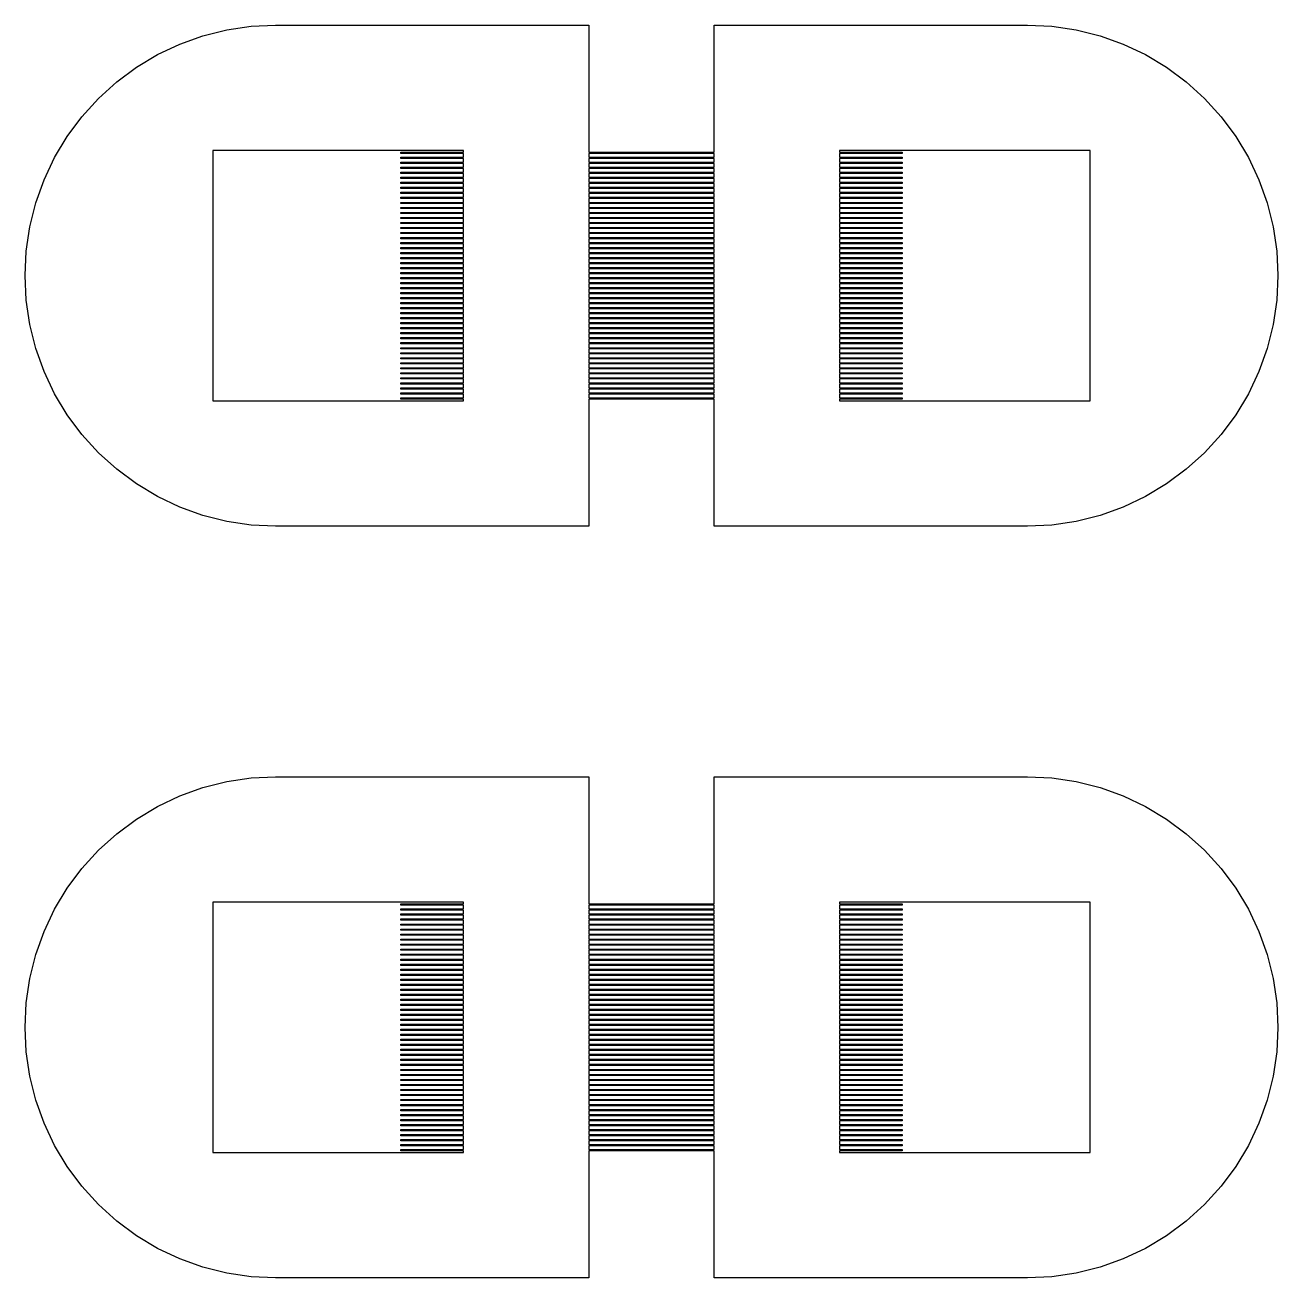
# Model space of a CAD drawing. Extents: x -16 to 83, y -18 to 83.
# Drawn here: x 36 to 46, y 36 to 46 of the extents above; entities that cross this region are included whole.
import ezdxf

# ---------------------------------------------------------------- set-up
doc = ezdxf.new("R2010")
doc.units = 0

msp = doc.modelspace()

# ---------------------------------------------------------------- linework, layer by layer
for p, q in [((37.804, 45.9904), (38, 46)), ((38, 46), (40.5, 46)), ((40.5, 46), (40.5, 44.985)), ((41.5, 44.985), (41.5, 46)), ((41.5, 46), (44, 46)), ((44, 46), (44.196, 45.9904)), ((37.2346, 45.8477), (37.4194, 45.9139)), ((37.4194, 45.9139), (37.6098, 45.9616)), ((37.6098, 45.9616), (37.804, 45.9904)), ((44.196, 45.9904), (44.3902, 45.9616)), ((44.3902, 45.9616), (44.5806, 45.9139)), ((44.5806, 45.9139), (44.7654, 45.8477)), ((37.0572, 45.7638), (37.2346, 45.8477)), ((44.7654, 45.8477), (44.9428, 45.7638)), ((36.8889, 45.6629), (37.0572, 45.7638)), ((44.9428, 45.7638), (45.1111, 45.6629)), ((36.7312, 45.546), (36.8889, 45.6629)), ((45.1111, 45.6629), (45.2688, 45.546)), ((36.5858, 45.4142), (36.7312, 45.546)), ((45.2688, 45.546), (45.4142, 45.4142)), ((36.454, 45.2688), (36.5858, 45.4142)), ((45.4142, 45.4142), (45.546, 45.2688)), ((36.3371, 45.1111), (36.454, 45.2688)), ((45.546, 45.2688), (45.6629, 45.1111)), ((36.2362, 44.9428), (36.3371, 45.1111)), ((45.6629, 45.1111), (45.7638, 44.9428)), ((39.5, 45), (37.5, 45)), ((37.5, 45), (37.5, 43)), ((39.5, 44.985), (39.5, 45)), ((44.5, 45), (42.5, 45)), ((42.5, 45), (42.5, 44.985)), ((44.5, 43), (44.5, 45)), ((36.1523, 44.7654), (36.2362, 44.9428)), ((39, 44.975), (39, 44.985)), ((39, 44.985), (39.5, 44.985)), ((39.5, 44.975), (39, 44.975)), ((39, 44.935), (39, 44.945)), ((39, 44.945), (39.5, 44.945)), ((39.5, 44.935), (39, 44.935)), ((39, 44.895), (39, 44.905)), ((39, 44.905), (39.5, 44.905)), ((39.5, 44.945), (39.5, 44.975)), ((39.5, 44.905), (39.5, 44.935)), ((40.5, 44.985), (41.5, 44.985)), ((41.5, 44.975), (40.5, 44.975)), ((40.5, 44.975), (40.5, 44.945)), ((40.5, 44.945), (41.5, 44.945)), ((41.5, 44.935), (40.5, 44.935)), ((40.5, 44.935), (40.5, 44.905)), ((40.5, 44.905), (41.5, 44.905)), ((41.5, 44.945), (41.5, 44.975)), ((41.5, 44.905), (41.5, 44.935)), ((42.5, 44.985), (43, 44.985)), ((43, 44.975), (42.5, 44.975)), ((42.5, 44.975), (42.5, 44.945)), ((42.5, 44.945), (43, 44.945)), ((43, 44.935), (42.5, 44.935)), ((42.5, 44.935), (42.5, 44.905)), ((42.5, 44.905), (43, 44.905)), ((43, 44.985), (43, 44.975)), ((43, 44.945), (43, 44.935)), ((43, 44.905), (43, 44.895)), ((45.7638, 44.9428), (45.8477, 44.7654)), ((39.5, 44.895), (39, 44.895)), ((39, 44.855), (39, 44.865)), ((39, 44.865), (39.5, 44.865)), ((39.5, 44.855), (39, 44.855)), ((39, 44.815), (39, 44.825)), ((39, 44.825), (39.5, 44.825)), ((39.5, 44.815), (39, 44.815)), ((39.5, 44.865), (39.5, 44.895)), ((39.5, 44.825), (39.5, 44.855)), ((39.5, 44.785), (39.5, 44.815)), ((41.5, 44.895), (40.5, 44.895)), ((40.5, 44.895), (40.5, 44.865)), ((40.5, 44.865), (41.5, 44.865)), ((41.5, 44.855), (40.5, 44.855)), ((40.5, 44.855), (40.5, 44.825)), ((40.5, 44.825), (41.5, 44.825)), ((41.5, 44.815), (40.5, 44.815)), ((40.5, 44.815), (40.5, 44.785)), ((41.5, 44.865), (41.5, 44.895)), ((41.5, 44.825), (41.5, 44.855)), ((41.5, 44.785), (41.5, 44.815)), ((43, 44.895), (42.5, 44.895)), ((42.5, 44.895), (42.5, 44.865)), ((42.5, 44.865), (43, 44.865)), ((43, 44.855), (42.5, 44.855)), ((42.5, 44.855), (42.5, 44.825)), ((42.5, 44.825), (43, 44.825)), ((43, 44.815), (42.5, 44.815)), ((42.5, 44.815), (42.5, 44.785)), ((43, 44.865), (43, 44.855)), ((43, 44.825), (43, 44.815)), ((36.0861, 44.5806), (36.1523, 44.7654)), ((39, 44.775), (39, 44.785)), ((39, 44.785), (39.5, 44.785)), ((39.5, 44.775), (39, 44.775)), ((39, 44.735), (39, 44.745)), ((39, 44.745), (39.5, 44.745)), ((39.5, 44.735), (39, 44.735)), ((39, 44.695), (39, 44.705)), ((39, 44.705), (39.5, 44.705)), ((39.5, 44.745), (39.5, 44.775)), ((39.5, 44.705), (39.5, 44.735)), ((40.5, 44.785), (41.5, 44.785)), ((41.5, 44.775), (40.5, 44.775)), ((40.5, 44.775), (40.5, 44.745)), ((40.5, 44.745), (41.5, 44.745)), ((41.5, 44.735), (40.5, 44.735)), ((40.5, 44.735), (40.5, 44.705)), ((40.5, 44.705), (41.5, 44.705)), ((41.5, 44.745), (41.5, 44.775)), ((41.5, 44.705), (41.5, 44.735)), ((42.5, 44.785), (43, 44.785)), ((43, 44.775), (42.5, 44.775)), ((42.5, 44.775), (42.5, 44.745)), ((42.5, 44.745), (43, 44.745)), ((43, 44.735), (42.5, 44.735)), ((42.5, 44.735), (42.5, 44.705)), ((42.5, 44.705), (43, 44.705)), ((43, 44.785), (43, 44.775)), ((43, 44.745), (43, 44.735)), ((43, 44.705), (43, 44.695)), ((45.8477, 44.7654), (45.9139, 44.5806)), ((39.5, 44.695), (39, 44.695)), ((39, 44.655), (39, 44.665)), ((39, 44.665), (39.5, 44.665)), ((39.5, 44.655), (39, 44.655)), ((39, 44.615), (39, 44.625)), ((39, 44.625), (39.5, 44.625)), ((39.5, 44.615), (39, 44.615)), ((39.5, 44.665), (39.5, 44.695)), ((39.5, 44.625), (39.5, 44.655)), ((39.5, 44.585), (39.5, 44.615)), ((41.5, 44.695), (40.5, 44.695)), ((40.5, 44.695), (40.5, 44.665)), ((40.5, 44.665), (41.5, 44.665)), ((41.5, 44.655), (40.5, 44.655)), ((40.5, 44.655), (40.5, 44.625)), ((40.5, 44.625), (41.5, 44.625)), ((41.5, 44.615), (40.5, 44.615)), ((40.5, 44.615), (40.5, 44.585)), ((41.5, 44.665), (41.5, 44.695)), ((41.5, 44.625), (41.5, 44.655)), ((41.5, 44.585), (41.5, 44.615)), ((43, 44.695), (42.5, 44.695)), ((42.5, 44.695), (42.5, 44.665)), ((42.5, 44.665), (43, 44.665)), ((43, 44.655), (42.5, 44.655)), ((42.5, 44.655), (42.5, 44.625)), ((42.5, 44.625), (43, 44.625)), ((43, 44.615), (42.5, 44.615)), ((42.5, 44.615), (42.5, 44.585)), ((43, 44.665), (43, 44.655)), ((43, 44.625), (43, 44.615)), ((36.0384, 44.3902), (36.0861, 44.5806)), ((39, 44.575), (39, 44.585)), ((39, 44.585), (39.5, 44.585)), ((39.5, 44.575), (39, 44.575)), ((39, 44.535), (39, 44.545)), ((39, 44.545), (39.5, 44.545)), ((39.5, 44.535), (39, 44.535)), ((39, 44.495), (39, 44.505)), ((39, 44.505), (39.5, 44.505)), ((39.5, 44.545), (39.5, 44.575)), ((39.5, 44.505), (39.5, 44.535)), ((40.5, 44.585), (41.5, 44.585)), ((41.5, 44.575), (40.5, 44.575)), ((40.5, 44.575), (40.5, 44.545)), ((40.5, 44.545), (41.5, 44.545)), ((41.5, 44.535), (40.5, 44.535)), ((40.5, 44.535), (40.5, 44.505)), ((40.5, 44.505), (41.5, 44.505)), ((41.5, 44.545), (41.5, 44.575)), ((41.5, 44.505), (41.5, 44.535)), ((42.5, 44.585), (43, 44.585)), ((43, 44.575), (42.5, 44.575)), ((42.5, 44.575), (42.5, 44.545)), ((42.5, 44.545), (43, 44.545)), ((43, 44.535), (42.5, 44.535)), ((42.5, 44.535), (42.5, 44.505)), ((42.5, 44.505), (43, 44.505)), ((43, 44.585), (43, 44.575)), ((43, 44.545), (43, 44.535)), ((43, 44.505), (43, 44.495)), ((45.9139, 44.5806), (45.9616, 44.3902)), ((39.5, 44.495), (39, 44.495)), ((39, 44.455), (39, 44.465)), ((39, 44.465), (39.5, 44.465)), ((39.5, 44.455), (39, 44.455)), ((39, 44.415), (39, 44.425)), ((39, 44.425), (39.5, 44.425)), ((39.5, 44.415), (39, 44.415)), ((39.5, 44.465), (39.5, 44.495)), ((39.5, 44.425), (39.5, 44.455)), ((39.5, 44.385), (39.5, 44.415)), ((41.5, 44.495), (40.5, 44.495)), ((40.5, 44.495), (40.5, 44.465)), ((40.5, 44.465), (41.5, 44.465)), ((41.5, 44.455), (40.5, 44.455)), ((40.5, 44.455), (40.5, 44.425)), ((40.5, 44.425), (41.5, 44.425)), ((41.5, 44.415), (40.5, 44.415)), ((40.5, 44.415), (40.5, 44.385)), ((41.5, 44.465), (41.5, 44.495)), ((41.5, 44.425), (41.5, 44.455)), ((41.5, 44.385), (41.5, 44.415)), ((43, 44.495), (42.5, 44.495)), ((42.5, 44.495), (42.5, 44.465)), ((42.5, 44.465), (43, 44.465)), ((43, 44.455), (42.5, 44.455)), ((42.5, 44.455), (42.5, 44.425)), ((42.5, 44.425), (43, 44.425)), ((43, 44.415), (42.5, 44.415)), ((42.5, 44.415), (42.5, 44.385)), ((43, 44.465), (43, 44.455)), ((43, 44.425), (43, 44.415)), ((36.0096, 44.196), (36.0384, 44.3902)), ((39, 44.375), (39, 44.385)), ((39, 44.385), (39.5, 44.385)), ((39.5, 44.375), (39, 44.375)), ((39, 44.335), (39, 44.345)), ((39, 44.345), (39.5, 44.345)), ((39.5, 44.335), (39, 44.335)), ((39, 44.295), (39, 44.305)), ((39, 44.305), (39.5, 44.305)), ((39.5, 44.345), (39.5, 44.375)), ((39.5, 44.305), (39.5, 44.335)), ((40.5, 44.385), (41.5, 44.385)), ((41.5, 44.375), (40.5, 44.375)), ((40.5, 44.375), (40.5, 44.345)), ((40.5, 44.345), (41.5, 44.345)), ((41.5, 44.335), (40.5, 44.335)), ((40.5, 44.335), (40.5, 44.305)), ((40.5, 44.305), (41.5, 44.305)), ((41.5, 44.345), (41.5, 44.375)), ((41.5, 44.305), (41.5, 44.335)), ((42.5, 44.385), (43, 44.385)), ((43, 44.375), (42.5, 44.375)), ((42.5, 44.375), (42.5, 44.345)), ((42.5, 44.345), (43, 44.345)), ((43, 44.335), (42.5, 44.335)), ((42.5, 44.335), (42.5, 44.305)), ((42.5, 44.305), (43, 44.305)), ((43, 44.385), (43, 44.375)), ((43, 44.345), (43, 44.335)), ((43, 44.305), (43, 44.295)), ((45.9616, 44.3902), (45.9904, 44.196)), ((39.5, 44.295), (39, 44.295)), ((39, 44.255), (39, 44.265)), ((39, 44.265), (39.5, 44.265)), ((39.5, 44.255), (39, 44.255)), ((39, 44.215), (39, 44.225)), ((39, 44.225), (39.5, 44.225)), ((39.5, 44.215), (39, 44.215)), ((39.5, 44.265), (39.5, 44.295)), ((39.5, 44.225), (39.5, 44.255)), ((39.5, 44.185), (39.5, 44.215)), ((41.5, 44.295), (40.5, 44.295)), ((40.5, 44.295), (40.5, 44.265)), ((40.5, 44.265), (41.5, 44.265)), ((41.5, 44.255), (40.5, 44.255)), ((40.5, 44.255), (40.5, 44.225)), ((40.5, 44.225), (41.5, 44.225)), ((41.5, 44.215), (40.5, 44.215)), ((40.5, 44.215), (40.5, 44.185)), ((41.5, 44.265), (41.5, 44.295)), ((41.5, 44.225), (41.5, 44.255)), ((41.5, 44.185), (41.5, 44.215)), ((43, 44.295), (42.5, 44.295)), ((42.5, 44.295), (42.5, 44.265)), ((42.5, 44.265), (43, 44.265)), ((43, 44.255), (42.5, 44.255)), ((42.5, 44.255), (42.5, 44.225)), ((42.5, 44.225), (43, 44.225)), ((43, 44.215), (42.5, 44.215)), ((42.5, 44.215), (42.5, 44.185)), ((43, 44.265), (43, 44.255)), ((43, 44.225), (43, 44.215)), ((36, 44), (36.0096, 44.196)), ((39, 44.175), (39, 44.185)), ((39, 44.185), (39.5, 44.185)), ((39.5, 44.175), (39, 44.175)), ((39, 44.135), (39, 44.145)), ((39, 44.145), (39.5, 44.145)), ((39.5, 44.135), (39, 44.135)), ((39, 44.095), (39, 44.105)), ((39, 44.105), (39.5, 44.105)), ((39.5, 44.145), (39.5, 44.175)), ((39.5, 44.105), (39.5, 44.135)), ((40.5, 44.185), (41.5, 44.185)), ((41.5, 44.175), (40.5, 44.175)), ((40.5, 44.175), (40.5, 44.145)), ((40.5, 44.145), (41.5, 44.145)), ((41.5, 44.135), (40.5, 44.135)), ((40.5, 44.135), (40.5, 44.105)), ((40.5, 44.105), (41.5, 44.105)), ((41.5, 44.145), (41.5, 44.175)), ((41.5, 44.105), (41.5, 44.135)), ((42.5, 44.185), (43, 44.185)), ((43, 44.175), (42.5, 44.175)), ((42.5, 44.175), (42.5, 44.145)), ((42.5, 44.145), (43, 44.145)), ((43, 44.135), (42.5, 44.135)), ((42.5, 44.135), (42.5, 44.105)), ((42.5, 44.105), (43, 44.105)), ((43, 44.185), (43, 44.175)), ((43, 44.145), (43, 44.135)), ((43, 44.105), (43, 44.095)), ((45.9904, 44.196), (46, 44)), ((36.0096, 43.804), (36, 44)), ((39.5, 44.095), (39, 44.095)), ((39, 44.055), (39, 44.065)), ((39, 44.065), (39.5, 44.065)), ((39.5, 44.055), (39, 44.055)), ((39, 44.015), (39, 44.025)), ((39, 44.025), (39.5, 44.025)), ((39.5, 44.015), (39, 44.015)), ((39.5, 44.065), (39.5, 44.095)), ((39.5, 44.025), (39.5, 44.055)), ((39.5, 43.985), (39.5, 44.015)), ((41.5, 44.095), (40.5, 44.095)), ((40.5, 44.095), (40.5, 44.065)), ((40.5, 44.065), (41.5, 44.065)), ((41.5, 44.055), (40.5, 44.055)), ((40.5, 44.055), (40.5, 44.025)), ((40.5, 44.025), (41.5, 44.025)), ((41.5, 44.015), (40.5, 44.015)), ((40.5, 44.015), (40.5, 43.985)), ((41.5, 44.065), (41.5, 44.095)), ((41.5, 44.025), (41.5, 44.055)), ((41.5, 43.985), (41.5, 44.015)), ((43, 44.095), (42.5, 44.095)), ((42.5, 44.095), (42.5, 44.065)), ((42.5, 44.065), (43, 44.065)), ((43, 44.055), (42.5, 44.055)), ((42.5, 44.055), (42.5, 44.025)), ((42.5, 44.025), (43, 44.025)), ((43, 44.015), (42.5, 44.015)), ((42.5, 44.015), (42.5, 43.985)), ((43, 44.065), (43, 44.055)), ((43, 44.025), (43, 44.015)), ((46, 44), (45.9904, 43.804)), ((39, 43.975), (39, 43.985)), ((39, 43.985), (39.5, 43.985)), ((39.5, 43.975), (39, 43.975)), ((39, 43.935), (39, 43.945)), ((39, 43.945), (39.5, 43.945)), ((39.5, 43.935), (39, 43.935)), ((39, 43.895), (39, 43.905)), ((39, 43.905), (39.5, 43.905)), ((39.5, 43.945), (39.5, 43.975)), ((39.5, 43.905), (39.5, 43.935)), ((40.5, 43.985), (41.5, 43.985)), ((41.5, 43.975), (40.5, 43.975)), ((40.5, 43.975), (40.5, 43.945)), ((40.5, 43.945), (41.5, 43.945)), ((41.5, 43.935), (40.5, 43.935)), ((40.5, 43.935), (40.5, 43.905)), ((40.5, 43.905), (41.5, 43.905)), ((41.5, 43.945), (41.5, 43.975)), ((41.5, 43.905), (41.5, 43.935)), ((42.5, 43.985), (43, 43.985)), ((43, 43.975), (42.5, 43.975)), ((42.5, 43.975), (42.5, 43.945)), ((42.5, 43.945), (43, 43.945)), ((43, 43.935), (42.5, 43.935)), ((42.5, 43.935), (42.5, 43.905)), ((42.5, 43.905), (43, 43.905)), ((43, 43.985), (43, 43.975)), ((43, 43.945), (43, 43.935)), ((43, 43.905), (43, 43.895)), ((36.0384, 43.6098), (36.0096, 43.804)), ((39.5, 43.895), (39, 43.895)), ((39, 43.855), (39, 43.865)), ((39, 43.865), (39.5, 43.865)), ((39.5, 43.855), (39, 43.855)), ((39, 43.815), (39, 43.825)), ((39, 43.825), (39.5, 43.825)), ((39.5, 43.815), (39, 43.815)), ((39.5, 43.865), (39.5, 43.895)), ((39.5, 43.825), (39.5, 43.855)), ((39.5, 43.785), (39.5, 43.815)), ((41.5, 43.895), (40.5, 43.895)), ((40.5, 43.895), (40.5, 43.865)), ((40.5, 43.865), (41.5, 43.865)), ((41.5, 43.855), (40.5, 43.855)), ((40.5, 43.855), (40.5, 43.825)), ((40.5, 43.825), (41.5, 43.825)), ((41.5, 43.815), (40.5, 43.815)), ((40.5, 43.815), (40.5, 43.785)), ((41.5, 43.865), (41.5, 43.895)), ((41.5, 43.825), (41.5, 43.855)), ((41.5, 43.785), (41.5, 43.815)), ((43, 43.895), (42.5, 43.895)), ((42.5, 43.895), (42.5, 43.865)), ((42.5, 43.865), (43, 43.865)), ((43, 43.855), (42.5, 43.855)), ((42.5, 43.855), (42.5, 43.825)), ((42.5, 43.825), (43, 43.825)), ((43, 43.815), (42.5, 43.815)), ((42.5, 43.815), (42.5, 43.785)), ((43, 43.865), (43, 43.855)), ((43, 43.825), (43, 43.815)), ((45.9904, 43.804), (45.9616, 43.6098)), ((39, 43.775), (39, 43.785)), ((39, 43.785), (39.5, 43.785)), ((39.5, 43.775), (39, 43.775)), ((39, 43.735), (39, 43.745)), ((39, 43.745), (39.5, 43.745)), ((39.5, 43.735), (39, 43.735)), ((39, 43.695), (39, 43.705)), ((39, 43.705), (39.5, 43.705)), ((39.5, 43.745), (39.5, 43.775)), ((39.5, 43.705), (39.5, 43.735)), ((40.5, 43.785), (41.5, 43.785)), ((41.5, 43.775), (40.5, 43.775)), ((40.5, 43.775), (40.5, 43.745)), ((40.5, 43.745), (41.5, 43.745)), ((41.5, 43.735), (40.5, 43.735)), ((40.5, 43.735), (40.5, 43.705)), ((40.5, 43.705), (41.5, 43.705)), ((41.5, 43.745), (41.5, 43.775)), ((41.5, 43.705), (41.5, 43.735)), ((42.5, 43.785), (43, 43.785)), ((43, 43.775), (42.5, 43.775)), ((42.5, 43.775), (42.5, 43.745)), ((42.5, 43.745), (43, 43.745)), ((43, 43.735), (42.5, 43.735)), ((42.5, 43.735), (42.5, 43.705)), ((42.5, 43.705), (43, 43.705)), ((43, 43.785), (43, 43.775)), ((43, 43.745), (43, 43.735)), ((43, 43.705), (43, 43.695)), ((36.0861, 43.4194), (36.0384, 43.6098)), ((39.5, 43.695), (39, 43.695)), ((39, 43.655), (39, 43.665)), ((39, 43.665), (39.5, 43.665)), ((39.5, 43.655), (39, 43.655)), ((39, 43.615), (39, 43.625)), ((39, 43.625), (39.5, 43.625)), ((39.5, 43.615), (39, 43.615)), ((39.5, 43.665), (39.5, 43.695)), ((39.5, 43.625), (39.5, 43.655)), ((39.5, 43.585), (39.5, 43.615)), ((41.5, 43.695), (40.5, 43.695)), ((40.5, 43.695), (40.5, 43.665)), ((40.5, 43.665), (41.5, 43.665)), ((41.5, 43.655), (40.5, 43.655)), ((40.5, 43.655), (40.5, 43.625)), ((40.5, 43.625), (41.5, 43.625)), ((41.5, 43.615), (40.5, 43.615)), ((40.5, 43.615), (40.5, 43.585)), ((41.5, 43.665), (41.5, 43.695)), ((41.5, 43.625), (41.5, 43.655)), ((41.5, 43.585), (41.5, 43.615)), ((43, 43.695), (42.5, 43.695)), ((42.5, 43.695), (42.5, 43.665)), ((42.5, 43.665), (43, 43.665)), ((43, 43.655), (42.5, 43.655)), ((42.5, 43.655), (42.5, 43.625)), ((42.5, 43.625), (43, 43.625)), ((43, 43.615), (42.5, 43.615)), ((42.5, 43.615), (42.5, 43.585)), ((43, 43.665), (43, 43.655)), ((43, 43.625), (43, 43.615)), ((45.9616, 43.6098), (45.9139, 43.4194)), ((39, 43.575), (39, 43.585)), ((39, 43.585), (39.5, 43.585)), ((39.5, 43.575), (39, 43.575)), ((39, 43.535), (39, 43.545)), ((39, 43.545), (39.5, 43.545)), ((39.5, 43.535), (39, 43.535)), ((39, 43.495), (39, 43.505)), ((39, 43.505), (39.5, 43.505)), ((39.5, 43.545), (39.5, 43.575)), ((39.5, 43.505), (39.5, 43.535)), ((40.5, 43.585), (41.5, 43.585)), ((41.5, 43.575), (40.5, 43.575)), ((40.5, 43.575), (40.5, 43.545)), ((40.5, 43.545), (41.5, 43.545)), ((41.5, 43.535), (40.5, 43.535)), ((40.5, 43.535), (40.5, 43.505)), ((40.5, 43.505), (41.5, 43.505)), ((41.5, 43.545), (41.5, 43.575)), ((41.5, 43.505), (41.5, 43.535)), ((42.5, 43.585), (43, 43.585)), ((43, 43.575), (42.5, 43.575)), ((42.5, 43.575), (42.5, 43.545)), ((42.5, 43.545), (43, 43.545)), ((43, 43.535), (42.5, 43.535)), ((42.5, 43.535), (42.5, 43.505)), ((42.5, 43.505), (43, 43.505)), ((43, 43.585), (43, 43.575)), ((43, 43.545), (43, 43.535)), ((43, 43.505), (43, 43.495)), ((36.1523, 43.2346), (36.0861, 43.4194)), ((39.5, 43.495), (39, 43.495)), ((39, 43.455), (39, 43.465)), ((39, 43.465), (39.5, 43.465)), ((39.5, 43.455), (39, 43.455)), ((39, 43.415), (39, 43.425)), ((39, 43.425), (39.5, 43.425)), ((39.5, 43.415), (39, 43.415)), ((39.5, 43.465), (39.5, 43.495)), ((39.5, 43.425), (39.5, 43.455)), ((39.5, 43.385), (39.5, 43.415)), ((41.5, 43.495), (40.5, 43.495)), ((40.5, 43.495), (40.5, 43.465)), ((40.5, 43.465), (41.5, 43.465)), ((41.5, 43.455), (40.5, 43.455)), ((40.5, 43.455), (40.5, 43.425)), ((40.5, 43.425), (41.5, 43.425)), ((41.5, 43.415), (40.5, 43.415)), ((40.5, 43.415), (40.5, 43.385)), ((41.5, 43.465), (41.5, 43.495)), ((41.5, 43.425), (41.5, 43.455)), ((41.5, 43.385), (41.5, 43.415)), ((43, 43.495), (42.5, 43.495)), ((42.5, 43.495), (42.5, 43.465)), ((42.5, 43.465), (43, 43.465)), ((43, 43.455), (42.5, 43.455)), ((42.5, 43.455), (42.5, 43.425)), ((42.5, 43.425), (43, 43.425)), ((43, 43.415), (42.5, 43.415)), ((42.5, 43.415), (42.5, 43.385)), ((43, 43.465), (43, 43.455)), ((43, 43.425), (43, 43.415)), ((45.9139, 43.4194), (45.8477, 43.2346)), ((39, 43.375), (39, 43.385)), ((39, 43.385), (39.5, 43.385)), ((39.5, 43.375), (39, 43.375)), ((39, 43.335), (39, 43.345)), ((39, 43.345), (39.5, 43.345)), ((39.5, 43.335), (39, 43.335)), ((39, 43.295), (39, 43.305)), ((39, 43.305), (39.5, 43.305)), ((39.5, 43.345), (39.5, 43.375)), ((39.5, 43.305), (39.5, 43.335)), ((40.5, 43.385), (41.5, 43.385)), ((41.5, 43.375), (40.5, 43.375)), ((40.5, 43.375), (40.5, 43.345)), ((40.5, 43.345), (41.5, 43.345)), ((41.5, 43.335), (40.5, 43.335)), ((40.5, 43.335), (40.5, 43.305)), ((40.5, 43.305), (41.5, 43.305)), ((41.5, 43.345), (41.5, 43.375)), ((41.5, 43.305), (41.5, 43.335)), ((42.5, 43.385), (43, 43.385)), ((43, 43.375), (42.5, 43.375)), ((42.5, 43.375), (42.5, 43.345)), ((42.5, 43.345), (43, 43.345)), ((43, 43.335), (42.5, 43.335)), ((42.5, 43.335), (42.5, 43.305)), ((42.5, 43.305), (43, 43.305)), ((43, 43.385), (43, 43.375)), ((43, 43.345), (43, 43.335)), ((43, 43.305), (43, 43.295)), ((36.2362, 43.0572), (36.1523, 43.2346)), ((39.5, 43.295), (39, 43.295)), ((39, 43.255), (39, 43.265)), ((39, 43.265), (39.5, 43.265)), ((39.5, 43.255), (39, 43.255)), ((39, 43.215), (39, 43.225)), ((39, 43.225), (39.5, 43.225)), ((39.5, 43.215), (39, 43.215)), ((39.5, 43.265), (39.5, 43.295)), ((39.5, 43.225), (39.5, 43.255)), ((39.5, 43.185), (39.5, 43.215)), ((41.5, 43.295), (40.5, 43.295)), ((40.5, 43.295), (40.5, 43.265)), ((40.5, 43.265), (41.5, 43.265)), ((41.5, 43.255), (40.5, 43.255)), ((40.5, 43.255), (40.5, 43.225)), ((40.5, 43.225), (41.5, 43.225)), ((41.5, 43.215), (40.5, 43.215)), ((40.5, 43.215), (40.5, 43.185)), ((41.5, 43.265), (41.5, 43.295)), ((41.5, 43.225), (41.5, 43.255)), ((41.5, 43.185), (41.5, 43.215)), ((43, 43.295), (42.5, 43.295)), ((42.5, 43.295), (42.5, 43.265)), ((42.5, 43.265), (43, 43.265)), ((43, 43.255), (42.5, 43.255)), ((42.5, 43.255), (42.5, 43.225)), ((42.5, 43.225), (43, 43.225)), ((43, 43.215), (42.5, 43.215)), ((42.5, 43.215), (42.5, 43.185)), ((43, 43.265), (43, 43.255)), ((43, 43.225), (43, 43.215)), ((45.8477, 43.2346), (45.7638, 43.0572)), ((39, 43.175), (39, 43.185)), ((39, 43.185), (39.5, 43.185)), ((39.5, 43.175), (39, 43.175)), ((39, 43.135), (39, 43.145)), ((39, 43.145), (39.5, 43.145)), ((39.5, 43.135), (39, 43.135)), ((39, 43.095), (39, 43.105)), ((39, 43.105), (39.5, 43.105)), ((39.5, 43.145), (39.5, 43.175)), ((39.5, 43.105), (39.5, 43.135)), ((40.5, 43.185), (41.5, 43.185)), ((41.5, 43.175), (40.5, 43.175)), ((40.5, 43.175), (40.5, 43.145)), ((40.5, 43.145), (41.5, 43.145)), ((41.5, 43.135), (40.5, 43.135)), ((40.5, 43.135), (40.5, 43.105)), ((40.5, 43.105), (41.5, 43.105)), ((41.5, 43.145), (41.5, 43.175)), ((41.5, 43.105), (41.5, 43.135)), ((42.5, 43.185), (43, 43.185)), ((43, 43.175), (42.5, 43.175)), ((42.5, 43.175), (42.5, 43.145)), ((42.5, 43.145), (43, 43.145)), ((43, 43.135), (42.5, 43.135)), ((42.5, 43.135), (42.5, 43.105)), ((42.5, 43.105), (43, 43.105)), ((43, 43.185), (43, 43.175)), ((43, 43.145), (43, 43.135)), ((43, 43.105), (43, 43.095)), ((36.3371, 42.8889), (36.2362, 43.0572)), ((37.5, 43), (39.5, 43)), ((39.5, 43.095), (39, 43.095)), ((39, 43.055), (39, 43.065)), ((39, 43.065), (39.5, 43.065)), ((39.5, 43.055), (39, 43.055)), ((39, 43.015), (39, 43.025)), ((39, 43.025), (39.5, 43.025)), ((39.5, 43.015), (39, 43.015)), ((39.5, 43.065), (39.5, 43.095)), ((39.5, 43.025), (39.5, 43.055)), ((39.5, 43), (39.5, 43.015)), ((41.5, 43.095), (40.5, 43.095)), ((40.5, 43.095), (40.5, 43.065)), ((40.5, 43.065), (41.5, 43.065)), ((41.5, 43.055), (40.5, 43.055)), ((40.5, 43.055), (40.5, 43.025)), ((40.5, 43.025), (41.5, 43.025)), ((41.5, 43.015), (40.5, 43.015)), ((40.5, 43.015), (40.5, 42)), ((41.5, 43.065), (41.5, 43.095)), ((41.5, 43.025), (41.5, 43.055)), ((41.5, 42), (41.5, 43.015)), ((43, 43.095), (42.5, 43.095)), ((42.5, 43.095), (42.5, 43.065)), ((42.5, 43.065), (43, 43.065)), ((43, 43.055), (42.5, 43.055)), ((42.5, 43.055), (42.5, 43.025)), ((42.5, 43.025), (43, 43.025)), ((43, 43.015), (42.5, 43.015)), ((42.5, 43.015), (42.5, 43)), ((42.5, 43), (44.5, 43)), ((43, 43.065), (43, 43.055)), ((43, 43.025), (43, 43.015)), ((45.7638, 43.0572), (45.6629, 42.8889)), ((36.454, 42.7312), (36.3371, 42.8889)), ((45.6629, 42.8889), (45.546, 42.7312)), ((36.5858, 42.5858), (36.454, 42.7312)), ((45.546, 42.7312), (45.4142, 42.5858)), ((36.7312, 42.454), (36.5858, 42.5858)), ((45.4142, 42.5858), (45.2688, 42.454)), ((36.8889, 42.3371), (36.7312, 42.454)), ((45.2688, 42.454), (45.1111, 42.3371)), ((37.0572, 42.2362), (36.8889, 42.3371)), ((45.1111, 42.3371), (44.9428, 42.2362)), ((37.2346, 42.1523), (37.0572, 42.2362)), ((44.9428, 42.2362), (44.7654, 42.1523)), ((37.4194, 42.0861), (37.2346, 42.1523)), ((44.7654, 42.1523), (44.5806, 42.0861)), ((37.6098, 42.0384), (37.4194, 42.0861)), ((37.804, 42.0096), (37.6098, 42.0384)), ((38, 42), (37.804, 42.0096)), ((40.5, 42), (38, 42)), ((44, 42), (41.5, 42)), ((44.196, 42.0096), (44, 42)), ((44.3902, 42.0384), (44.196, 42.0096)), ((44.5806, 42.0861), (44.3902, 42.0384)), ((37.804, 39.9904), (38, 40)), ((38, 40), (40.5, 40)), ((40.5, 40), (40.5, 38.985)), ((41.5, 38.985), (41.5, 40)), ((41.5, 40), (44, 40)), ((44, 40), (44.196, 39.9904)), ((37.2346, 39.8477), (37.4194, 39.9139)), ((37.4194, 39.9139), (37.6098, 39.9616)), ((37.6098, 39.9616), (37.804, 39.9904)), ((44.196, 39.9904), (44.3902, 39.9616)), ((44.3902, 39.9616), (44.5806, 39.9139)), ((44.5806, 39.9139), (44.7654, 39.8477)), ((37.0572, 39.7638), (37.2346, 39.8477)), ((44.7654, 39.8477), (44.9428, 39.7638)), ((36.8889, 39.6629), (37.0572, 39.7638)), ((44.9428, 39.7638), (45.1111, 39.6629)), ((36.7312, 39.546), (36.8889, 39.6629)), ((45.1111, 39.6629), (45.2688, 39.546)), ((36.5858, 39.4142), (36.7312, 39.546)), ((45.2688, 39.546), (45.4142, 39.4142)), ((36.454, 39.2688), (36.5858, 39.4142)), ((45.4142, 39.4142), (45.546, 39.2688)), ((36.3371, 39.1111), (36.454, 39.2688)), ((45.546, 39.2688), (45.6629, 39.1111)), ((36.2362, 38.9428), (36.3371, 39.1111)), ((45.6629, 39.1111), (45.7638, 38.9428)), ((39.5, 39), (37.5, 39)), ((37.5, 39), (37.5, 37)), ((39.5, 38.985), (39.5, 39)), ((44.5, 39), (42.5, 39)), ((42.5, 39), (42.5, 38.985)), ((44.5, 37), (44.5, 39)), ((36.1523, 38.7654), (36.2362, 38.9428)), ((39, 38.975), (39, 38.985)), ((39, 38.985), (39.5, 38.985)), ((39.5, 38.975), (39, 38.975)), ((39, 38.935), (39, 38.945)), ((39, 38.945), (39.5, 38.945)), ((39.5, 38.935), (39, 38.935)), ((39, 38.895), (39, 38.905)), ((39, 38.905), (39.5, 38.905)), ((39.5, 38.945), (39.5, 38.975)), ((39.5, 38.905), (39.5, 38.935)), ((40.5, 38.985), (41.5, 38.985)), ((41.5, 38.975), (40.5, 38.975)), ((40.5, 38.975), (40.5, 38.945)), ((40.5, 38.945), (41.5, 38.945)), ((41.5, 38.935), (40.5, 38.935)), ((40.5, 38.935), (40.5, 38.905)), ((40.5, 38.905), (41.5, 38.905)), ((41.5, 38.945), (41.5, 38.975)), ((41.5, 38.905), (41.5, 38.935)), ((42.5, 38.985), (43, 38.985)), ((43, 38.975), (42.5, 38.975)), ((42.5, 38.975), (42.5, 38.945)), ((42.5, 38.945), (43, 38.945)), ((43, 38.935), (42.5, 38.935)), ((42.5, 38.935), (42.5, 38.905)), ((42.5, 38.905), (43, 38.905)), ((43, 38.985), (43, 38.975)), ((43, 38.945), (43, 38.935)), ((43, 38.905), (43, 38.895)), ((45.7638, 38.9428), (45.8477, 38.7654)), ((39.5, 38.895), (39, 38.895)), ((39, 38.855), (39, 38.865)), ((39, 38.865), (39.5, 38.865)), ((39.5, 38.855), (39, 38.855)), ((39, 38.815), (39, 38.825)), ((39, 38.825), (39.5, 38.825)), ((39.5, 38.815), (39, 38.815)), ((39.5, 38.865), (39.5, 38.895)), ((39.5, 38.825), (39.5, 38.855)), ((39.5, 38.785), (39.5, 38.815)), ((41.5, 38.895), (40.5, 38.895)), ((40.5, 38.895), (40.5, 38.865)), ((40.5, 38.865), (41.5, 38.865)), ((41.5, 38.855), (40.5, 38.855)), ((40.5, 38.855), (40.5, 38.825)), ((40.5, 38.825), (41.5, 38.825)), ((41.5, 38.815), (40.5, 38.815)), ((40.5, 38.815), (40.5, 38.785)), ((41.5, 38.865), (41.5, 38.895)), ((41.5, 38.825), (41.5, 38.855)), ((41.5, 38.785), (41.5, 38.815)), ((43, 38.895), (42.5, 38.895)), ((42.5, 38.895), (42.5, 38.865)), ((42.5, 38.865), (43, 38.865)), ((43, 38.855), (42.5, 38.855)), ((42.5, 38.855), (42.5, 38.825)), ((42.5, 38.825), (43, 38.825)), ((43, 38.815), (42.5, 38.815)), ((42.5, 38.815), (42.5, 38.785)), ((43, 38.865), (43, 38.855)), ((43, 38.825), (43, 38.815)), ((36.0861, 38.5806), (36.1523, 38.7654)), ((39, 38.775), (39, 38.785)), ((39, 38.785), (39.5, 38.785)), ((39.5, 38.775), (39, 38.775)), ((39, 38.735), (39, 38.745)), ((39, 38.745), (39.5, 38.745)), ((39.5, 38.735), (39, 38.735)), ((39, 38.695), (39, 38.705)), ((39, 38.705), (39.5, 38.705)), ((39.5, 38.745), (39.5, 38.775)), ((39.5, 38.705), (39.5, 38.735)), ((40.5, 38.785), (41.5, 38.785)), ((41.5, 38.775), (40.5, 38.775)), ((40.5, 38.775), (40.5, 38.745)), ((40.5, 38.745), (41.5, 38.745)), ((41.5, 38.735), (40.5, 38.735)), ((40.5, 38.735), (40.5, 38.705)), ((40.5, 38.705), (41.5, 38.705)), ((41.5, 38.745), (41.5, 38.775)), ((41.5, 38.705), (41.5, 38.735)), ((42.5, 38.785), (43, 38.785)), ((43, 38.775), (42.5, 38.775)), ((42.5, 38.775), (42.5, 38.745)), ((42.5, 38.745), (43, 38.745)), ((43, 38.735), (42.5, 38.735)), ((42.5, 38.735), (42.5, 38.705)), ((42.5, 38.705), (43, 38.705)), ((43, 38.785), (43, 38.775)), ((43, 38.745), (43, 38.735)), ((43, 38.705), (43, 38.695)), ((45.8477, 38.7654), (45.9139, 38.5806)), ((39.5, 38.695), (39, 38.695)), ((39, 38.655), (39, 38.665)), ((39, 38.665), (39.5, 38.665)), ((39.5, 38.655), (39, 38.655)), ((39, 38.615), (39, 38.625)), ((39, 38.625), (39.5, 38.625)), ((39.5, 38.615), (39, 38.615)), ((39.5, 38.665), (39.5, 38.695)), ((39.5, 38.625), (39.5, 38.655)), ((39.5, 38.585), (39.5, 38.615)), ((41.5, 38.695), (40.5, 38.695)), ((40.5, 38.695), (40.5, 38.665)), ((40.5, 38.665), (41.5, 38.665)), ((41.5, 38.655), (40.5, 38.655)), ((40.5, 38.655), (40.5, 38.625)), ((40.5, 38.625), (41.5, 38.625)), ((41.5, 38.615), (40.5, 38.615)), ((40.5, 38.615), (40.5, 38.585)), ((41.5, 38.665), (41.5, 38.695)), ((41.5, 38.625), (41.5, 38.655)), ((41.5, 38.585), (41.5, 38.615)), ((43, 38.695), (42.5, 38.695)), ((42.5, 38.695), (42.5, 38.665)), ((42.5, 38.665), (43, 38.665)), ((43, 38.655), (42.5, 38.655)), ((42.5, 38.655), (42.5, 38.625)), ((42.5, 38.625), (43, 38.625)), ((43, 38.615), (42.5, 38.615)), ((42.5, 38.615), (42.5, 38.585)), ((43, 38.665), (43, 38.655)), ((43, 38.625), (43, 38.615)), ((36.0384, 38.3902), (36.0861, 38.5806)), ((39, 38.575), (39, 38.585)), ((39, 38.585), (39.5, 38.585)), ((39.5, 38.575), (39, 38.575)), ((39, 38.535), (39, 38.545)), ((39, 38.545), (39.5, 38.545)), ((39.5, 38.535), (39, 38.535)), ((39, 38.495), (39, 38.505)), ((39, 38.505), (39.5, 38.505)), ((39.5, 38.545), (39.5, 38.575)), ((39.5, 38.505), (39.5, 38.535)), ((40.5, 38.585), (41.5, 38.585)), ((41.5, 38.575), (40.5, 38.575)), ((40.5, 38.575), (40.5, 38.545)), ((40.5, 38.545), (41.5, 38.545)), ((41.5, 38.535), (40.5, 38.535)), ((40.5, 38.535), (40.5, 38.505)), ((40.5, 38.505), (41.5, 38.505)), ((41.5, 38.545), (41.5, 38.575)), ((41.5, 38.505), (41.5, 38.535)), ((42.5, 38.585), (43, 38.585)), ((43, 38.575), (42.5, 38.575)), ((42.5, 38.575), (42.5, 38.545)), ((42.5, 38.545), (43, 38.545)), ((43, 38.535), (42.5, 38.535)), ((42.5, 38.535), (42.5, 38.505)), ((42.5, 38.505), (43, 38.505)), ((43, 38.585), (43, 38.575)), ((43, 38.545), (43, 38.535)), ((43, 38.505), (43, 38.495)), ((45.9139, 38.5806), (45.9616, 38.3902)), ((39.5, 38.495), (39, 38.495)), ((39, 38.455), (39, 38.465)), ((39, 38.465), (39.5, 38.465)), ((39.5, 38.455), (39, 38.455)), ((39, 38.415), (39, 38.425)), ((39, 38.425), (39.5, 38.425)), ((39.5, 38.415), (39, 38.415)), ((39.5, 38.465), (39.5, 38.495)), ((39.5, 38.425), (39.5, 38.455)), ((39.5, 38.385), (39.5, 38.415)), ((41.5, 38.495), (40.5, 38.495)), ((40.5, 38.495), (40.5, 38.465)), ((40.5, 38.465), (41.5, 38.465)), ((41.5, 38.455), (40.5, 38.455)), ((40.5, 38.455), (40.5, 38.425)), ((40.5, 38.425), (41.5, 38.425)), ((41.5, 38.415), (40.5, 38.415)), ((40.5, 38.415), (40.5, 38.385)), ((41.5, 38.465), (41.5, 38.495)), ((41.5, 38.425), (41.5, 38.455)), ((41.5, 38.385), (41.5, 38.415)), ((43, 38.495), (42.5, 38.495)), ((42.5, 38.495), (42.5, 38.465)), ((42.5, 38.465), (43, 38.465)), ((43, 38.455), (42.5, 38.455)), ((42.5, 38.455), (42.5, 38.425)), ((42.5, 38.425), (43, 38.425)), ((43, 38.415), (42.5, 38.415)), ((42.5, 38.415), (42.5, 38.385)), ((43, 38.465), (43, 38.455)), ((43, 38.425), (43, 38.415)), ((36.0096, 38.196), (36.0384, 38.3902)), ((39, 38.375), (39, 38.385)), ((39, 38.385), (39.5, 38.385)), ((39.5, 38.375), (39, 38.375)), ((39, 38.335), (39, 38.345)), ((39, 38.345), (39.5, 38.345)), ((39.5, 38.335), (39, 38.335)), ((39, 38.295), (39, 38.305)), ((39, 38.305), (39.5, 38.305)), ((39.5, 38.345), (39.5, 38.375)), ((39.5, 38.305), (39.5, 38.335)), ((40.5, 38.385), (41.5, 38.385)), ((41.5, 38.375), (40.5, 38.375)), ((40.5, 38.375), (40.5, 38.345)), ((40.5, 38.345), (41.5, 38.345)), ((41.5, 38.335), (40.5, 38.335)), ((40.5, 38.335), (40.5, 38.305)), ((40.5, 38.305), (41.5, 38.305)), ((41.5, 38.345), (41.5, 38.375)), ((41.5, 38.305), (41.5, 38.335)), ((42.5, 38.385), (43, 38.385)), ((43, 38.375), (42.5, 38.375)), ((42.5, 38.375), (42.5, 38.345)), ((42.5, 38.345), (43, 38.345)), ((43, 38.335), (42.5, 38.335)), ((42.5, 38.335), (42.5, 38.305)), ((42.5, 38.305), (43, 38.305)), ((43, 38.385), (43, 38.375)), ((43, 38.345), (43, 38.335)), ((43, 38.305), (43, 38.295)), ((45.9616, 38.3902), (45.9904, 38.196)), ((39.5, 38.295), (39, 38.295)), ((39, 38.255), (39, 38.265)), ((39, 38.265), (39.5, 38.265)), ((39.5, 38.255), (39, 38.255)), ((39, 38.215), (39, 38.225)), ((39, 38.225), (39.5, 38.225)), ((39.5, 38.215), (39, 38.215)), ((39.5, 38.265), (39.5, 38.295)), ((39.5, 38.225), (39.5, 38.255)), ((39.5, 38.185), (39.5, 38.215)), ((41.5, 38.295), (40.5, 38.295)), ((40.5, 38.295), (40.5, 38.265)), ((40.5, 38.265), (41.5, 38.265)), ((41.5, 38.255), (40.5, 38.255)), ((40.5, 38.255), (40.5, 38.225)), ((40.5, 38.225), (41.5, 38.225)), ((41.5, 38.215), (40.5, 38.215)), ((40.5, 38.215), (40.5, 38.185)), ((41.5, 38.265), (41.5, 38.295)), ((41.5, 38.225), (41.5, 38.255)), ((41.5, 38.185), (41.5, 38.215)), ((43, 38.295), (42.5, 38.295)), ((42.5, 38.295), (42.5, 38.265)), ((42.5, 38.265), (43, 38.265)), ((43, 38.255), (42.5, 38.255)), ((42.5, 38.255), (42.5, 38.225)), ((42.5, 38.225), (43, 38.225)), ((43, 38.215), (42.5, 38.215)), ((42.5, 38.215), (42.5, 38.185)), ((43, 38.265), (43, 38.255)), ((43, 38.225), (43, 38.215)), ((36, 38), (36.0096, 38.196)), ((39, 38.175), (39, 38.185)), ((39, 38.185), (39.5, 38.185)), ((39.5, 38.175), (39, 38.175)), ((39, 38.135), (39, 38.145)), ((39, 38.145), (39.5, 38.145)), ((39.5, 38.135), (39, 38.135)), ((39, 38.095), (39, 38.105)), ((39, 38.105), (39.5, 38.105)), ((39.5, 38.145), (39.5, 38.175)), ((39.5, 38.105), (39.5, 38.135)), ((40.5, 38.185), (41.5, 38.185)), ((41.5, 38.175), (40.5, 38.175)), ((40.5, 38.175), (40.5, 38.145)), ((40.5, 38.145), (41.5, 38.145)), ((41.5, 38.135), (40.5, 38.135)), ((40.5, 38.135), (40.5, 38.105)), ((40.5, 38.105), (41.5, 38.105)), ((41.5, 38.145), (41.5, 38.175)), ((41.5, 38.105), (41.5, 38.135)), ((42.5, 38.185), (43, 38.185)), ((43, 38.175), (42.5, 38.175)), ((42.5, 38.175), (42.5, 38.145)), ((42.5, 38.145), (43, 38.145)), ((43, 38.135), (42.5, 38.135)), ((42.5, 38.135), (42.5, 38.105)), ((42.5, 38.105), (43, 38.105)), ((43, 38.185), (43, 38.175)), ((43, 38.145), (43, 38.135)), ((43, 38.105), (43, 38.095)), ((45.9904, 38.196), (46, 38)), ((36.0096, 37.804), (36, 38)), ((39.5, 38.095), (39, 38.095)), ((39, 38.055), (39, 38.065)), ((39, 38.065), (39.5, 38.065)), ((39.5, 38.055), (39, 38.055)), ((39, 38.015), (39, 38.025)), ((39, 38.025), (39.5, 38.025)), ((39.5, 38.015), (39, 38.015)), ((39.5, 38.065), (39.5, 38.095)), ((39.5, 38.025), (39.5, 38.055)), ((39.5, 37.985), (39.5, 38.015)), ((41.5, 38.095), (40.5, 38.095)), ((40.5, 38.095), (40.5, 38.065)), ((40.5, 38.065), (41.5, 38.065)), ((41.5, 38.055), (40.5, 38.055)), ((40.5, 38.055), (40.5, 38.025)), ((40.5, 38.025), (41.5, 38.025)), ((41.5, 38.015), (40.5, 38.015)), ((40.5, 38.015), (40.5, 37.985)), ((41.5, 38.065), (41.5, 38.095)), ((41.5, 38.025), (41.5, 38.055)), ((41.5, 37.985), (41.5, 38.015)), ((43, 38.095), (42.5, 38.095)), ((42.5, 38.095), (42.5, 38.065)), ((42.5, 38.065), (43, 38.065)), ((43, 38.055), (42.5, 38.055)), ((42.5, 38.055), (42.5, 38.025)), ((42.5, 38.025), (43, 38.025)), ((43, 38.015), (42.5, 38.015)), ((42.5, 38.015), (42.5, 37.985)), ((43, 38.065), (43, 38.055)), ((43, 38.025), (43, 38.015)), ((46, 38), (45.9904, 37.804)), ((39, 37.975), (39, 37.985)), ((39, 37.985), (39.5, 37.985)), ((39.5, 37.975), (39, 37.975)), ((39, 37.935), (39, 37.945)), ((39, 37.945), (39.5, 37.945)), ((39.5, 37.935), (39, 37.935)), ((39, 37.895), (39, 37.905)), ((39, 37.905), (39.5, 37.905)), ((39.5, 37.945), (39.5, 37.975)), ((39.5, 37.905), (39.5, 37.935)), ((40.5, 37.985), (41.5, 37.985)), ((41.5, 37.975), (40.5, 37.975)), ((40.5, 37.975), (40.5, 37.945)), ((40.5, 37.945), (41.5, 37.945)), ((41.5, 37.935), (40.5, 37.935)), ((40.5, 37.935), (40.5, 37.905)), ((40.5, 37.905), (41.5, 37.905)), ((41.5, 37.945), (41.5, 37.975)), ((41.5, 37.905), (41.5, 37.935)), ((42.5, 37.985), (43, 37.985)), ((43, 37.975), (42.5, 37.975)), ((42.5, 37.975), (42.5, 37.945)), ((42.5, 37.945), (43, 37.945)), ((43, 37.935), (42.5, 37.935)), ((42.5, 37.935), (42.5, 37.905)), ((42.5, 37.905), (43, 37.905)), ((43, 37.985), (43, 37.975)), ((43, 37.945), (43, 37.935)), ((43, 37.905), (43, 37.895)), ((36.0384, 37.6098), (36.0096, 37.804)), ((39.5, 37.895), (39, 37.895)), ((39, 37.855), (39, 37.865)), ((39, 37.865), (39.5, 37.865)), ((39.5, 37.855), (39, 37.855)), ((39, 37.815), (39, 37.825)), ((39, 37.825), (39.5, 37.825)), ((39.5, 37.815), (39, 37.815)), ((39.5, 37.865), (39.5, 37.895)), ((39.5, 37.825), (39.5, 37.855)), ((39.5, 37.785), (39.5, 37.815)), ((41.5, 37.895), (40.5, 37.895)), ((40.5, 37.895), (40.5, 37.865)), ((40.5, 37.865), (41.5, 37.865)), ((41.5, 37.855), (40.5, 37.855)), ((40.5, 37.855), (40.5, 37.825)), ((40.5, 37.825), (41.5, 37.825)), ((41.5, 37.815), (40.5, 37.815)), ((40.5, 37.815), (40.5, 37.785)), ((41.5, 37.865), (41.5, 37.895)), ((41.5, 37.825), (41.5, 37.855)), ((41.5, 37.785), (41.5, 37.815)), ((43, 37.895), (42.5, 37.895)), ((42.5, 37.895), (42.5, 37.865)), ((42.5, 37.865), (43, 37.865)), ((43, 37.855), (42.5, 37.855)), ((42.5, 37.855), (42.5, 37.825)), ((42.5, 37.825), (43, 37.825)), ((43, 37.815), (42.5, 37.815)), ((42.5, 37.815), (42.5, 37.785)), ((43, 37.865), (43, 37.855)), ((43, 37.825), (43, 37.815)), ((45.9904, 37.804), (45.9616, 37.6098)), ((39, 37.775), (39, 37.785)), ((39, 37.785), (39.5, 37.785)), ((39.5, 37.775), (39, 37.775)), ((39, 37.735), (39, 37.745)), ((39, 37.745), (39.5, 37.745)), ((39.5, 37.735), (39, 37.735)), ((39, 37.695), (39, 37.705)), ((39, 37.705), (39.5, 37.705)), ((39.5, 37.745), (39.5, 37.775)), ((39.5, 37.705), (39.5, 37.735)), ((40.5, 37.785), (41.5, 37.785)), ((41.5, 37.775), (40.5, 37.775)), ((40.5, 37.775), (40.5, 37.745)), ((40.5, 37.745), (41.5, 37.745)), ((41.5, 37.735), (40.5, 37.735)), ((40.5, 37.735), (40.5, 37.705)), ((40.5, 37.705), (41.5, 37.705)), ((41.5, 37.745), (41.5, 37.775)), ((41.5, 37.705), (41.5, 37.735)), ((42.5, 37.785), (43, 37.785)), ((43, 37.775), (42.5, 37.775)), ((42.5, 37.775), (42.5, 37.745)), ((42.5, 37.745), (43, 37.745)), ((43, 37.735), (42.5, 37.735)), ((42.5, 37.735), (42.5, 37.705)), ((42.5, 37.705), (43, 37.705)), ((43, 37.785), (43, 37.775)), ((43, 37.745), (43, 37.735)), ((43, 37.705), (43, 37.695)), ((36.0861, 37.4194), (36.0384, 37.6098)), ((39.5, 37.695), (39, 37.695)), ((39, 37.655), (39, 37.665)), ((39, 37.665), (39.5, 37.665)), ((39.5, 37.655), (39, 37.655)), ((39, 37.615), (39, 37.625)), ((39, 37.625), (39.5, 37.625)), ((39.5, 37.615), (39, 37.615)), ((39.5, 37.665), (39.5, 37.695)), ((39.5, 37.625), (39.5, 37.655)), ((39.5, 37.585), (39.5, 37.615)), ((41.5, 37.695), (40.5, 37.695)), ((40.5, 37.695), (40.5, 37.665)), ((40.5, 37.665), (41.5, 37.665)), ((41.5, 37.655), (40.5, 37.655)), ((40.5, 37.655), (40.5, 37.625)), ((40.5, 37.625), (41.5, 37.625)), ((41.5, 37.615), (40.5, 37.615)), ((40.5, 37.615), (40.5, 37.585)), ((41.5, 37.665), (41.5, 37.695)), ((41.5, 37.625), (41.5, 37.655)), ((41.5, 37.585), (41.5, 37.615)), ((43, 37.695), (42.5, 37.695)), ((42.5, 37.695), (42.5, 37.665)), ((42.5, 37.665), (43, 37.665)), ((43, 37.655), (42.5, 37.655)), ((42.5, 37.655), (42.5, 37.625)), ((42.5, 37.625), (43, 37.625)), ((43, 37.615), (42.5, 37.615)), ((42.5, 37.615), (42.5, 37.585)), ((43, 37.665), (43, 37.655)), ((43, 37.625), (43, 37.615)), ((45.9616, 37.6098), (45.9139, 37.4194)), ((39, 37.575), (39, 37.585)), ((39, 37.585), (39.5, 37.585)), ((39.5, 37.575), (39, 37.575)), ((39, 37.535), (39, 37.545)), ((39, 37.545), (39.5, 37.545)), ((39.5, 37.535), (39, 37.535)), ((39, 37.495), (39, 37.505)), ((39, 37.505), (39.5, 37.505)), ((39.5, 37.545), (39.5, 37.575)), ((39.5, 37.505), (39.5, 37.535)), ((40.5, 37.585), (41.5, 37.585)), ((41.5, 37.575), (40.5, 37.575)), ((40.5, 37.575), (40.5, 37.545)), ((40.5, 37.545), (41.5, 37.545)), ((41.5, 37.535), (40.5, 37.535)), ((40.5, 37.535), (40.5, 37.505)), ((40.5, 37.505), (41.5, 37.505)), ((41.5, 37.545), (41.5, 37.575)), ((41.5, 37.505), (41.5, 37.535)), ((42.5, 37.585), (43, 37.585)), ((43, 37.575), (42.5, 37.575)), ((42.5, 37.575), (42.5, 37.545)), ((42.5, 37.545), (43, 37.545)), ((43, 37.535), (42.5, 37.535)), ((42.5, 37.535), (42.5, 37.505)), ((42.5, 37.505), (43, 37.505)), ((43, 37.585), (43, 37.575)), ((43, 37.545), (43, 37.535)), ((43, 37.505), (43, 37.495)), ((36.1523, 37.2346), (36.0861, 37.4194)), ((39.5, 37.495), (39, 37.495)), ((39, 37.455), (39, 37.465)), ((39, 37.465), (39.5, 37.465)), ((39.5, 37.455), (39, 37.455)), ((39, 37.415), (39, 37.425)), ((39, 37.425), (39.5, 37.425)), ((39.5, 37.415), (39, 37.415)), ((39.5, 37.465), (39.5, 37.495)), ((39.5, 37.425), (39.5, 37.455)), ((39.5, 37.385), (39.5, 37.415)), ((41.5, 37.495), (40.5, 37.495)), ((40.5, 37.495), (40.5, 37.465)), ((40.5, 37.465), (41.5, 37.465)), ((41.5, 37.455), (40.5, 37.455)), ((40.5, 37.455), (40.5, 37.425)), ((40.5, 37.425), (41.5, 37.425)), ((41.5, 37.415), (40.5, 37.415)), ((40.5, 37.415), (40.5, 37.385)), ((41.5, 37.465), (41.5, 37.495)), ((41.5, 37.425), (41.5, 37.455)), ((41.5, 37.385), (41.5, 37.415)), ((43, 37.495), (42.5, 37.495)), ((42.5, 37.495), (42.5, 37.465)), ((42.5, 37.465), (43, 37.465)), ((43, 37.455), (42.5, 37.455)), ((42.5, 37.455), (42.5, 37.425)), ((42.5, 37.425), (43, 37.425)), ((43, 37.415), (42.5, 37.415)), ((42.5, 37.415), (42.5, 37.385)), ((43, 37.465), (43, 37.455)), ((43, 37.425), (43, 37.415)), ((45.9139, 37.4194), (45.8477, 37.2346)), ((39, 37.375), (39, 37.385)), ((39, 37.385), (39.5, 37.385)), ((39.5, 37.375), (39, 37.375)), ((39, 37.335), (39, 37.345)), ((39, 37.345), (39.5, 37.345)), ((39.5, 37.335), (39, 37.335)), ((39, 37.295), (39, 37.305)), ((39, 37.305), (39.5, 37.305)), ((39.5, 37.345), (39.5, 37.375)), ((39.5, 37.305), (39.5, 37.335)), ((40.5, 37.385), (41.5, 37.385)), ((41.5, 37.375), (40.5, 37.375)), ((40.5, 37.375), (40.5, 37.345)), ((40.5, 37.345), (41.5, 37.345)), ((41.5, 37.335), (40.5, 37.335)), ((40.5, 37.335), (40.5, 37.305)), ((40.5, 37.305), (41.5, 37.305)), ((41.5, 37.345), (41.5, 37.375)), ((41.5, 37.305), (41.5, 37.335)), ((42.5, 37.385), (43, 37.385)), ((43, 37.375), (42.5, 37.375)), ((42.5, 37.375), (42.5, 37.345)), ((42.5, 37.345), (43, 37.345)), ((43, 37.335), (42.5, 37.335)), ((42.5, 37.335), (42.5, 37.305)), ((42.5, 37.305), (43, 37.305)), ((43, 37.385), (43, 37.375)), ((43, 37.345), (43, 37.335)), ((43, 37.305), (43, 37.295)), ((36.2362, 37.0572), (36.1523, 37.2346)), ((39.5, 37.295), (39, 37.295)), ((39, 37.255), (39, 37.265)), ((39, 37.265), (39.5, 37.265)), ((39.5, 37.255), (39, 37.255)), ((39, 37.215), (39, 37.225)), ((39, 37.225), (39.5, 37.225)), ((39.5, 37.215), (39, 37.215)), ((39.5, 37.265), (39.5, 37.295)), ((39.5, 37.225), (39.5, 37.255)), ((39.5, 37.185), (39.5, 37.215)), ((41.5, 37.295), (40.5, 37.295)), ((40.5, 37.295), (40.5, 37.265)), ((40.5, 37.265), (41.5, 37.265)), ((41.5, 37.255), (40.5, 37.255)), ((40.5, 37.255), (40.5, 37.225)), ((40.5, 37.225), (41.5, 37.225)), ((41.5, 37.215), (40.5, 37.215)), ((40.5, 37.215), (40.5, 37.185)), ((41.5, 37.265), (41.5, 37.295)), ((41.5, 37.225), (41.5, 37.255)), ((41.5, 37.185), (41.5, 37.215)), ((43, 37.295), (42.5, 37.295)), ((42.5, 37.295), (42.5, 37.265)), ((42.5, 37.265), (43, 37.265)), ((43, 37.255), (42.5, 37.255)), ((42.5, 37.255), (42.5, 37.225)), ((42.5, 37.225), (43, 37.225)), ((43, 37.215), (42.5, 37.215)), ((42.5, 37.215), (42.5, 37.185)), ((43, 37.265), (43, 37.255)), ((43, 37.225), (43, 37.215)), ((45.8477, 37.2346), (45.7638, 37.0572)), ((39, 37.175), (39, 37.185)), ((39, 37.185), (39.5, 37.185)), ((39.5, 37.175), (39, 37.175)), ((39, 37.135), (39, 37.145)), ((39, 37.145), (39.5, 37.145)), ((39.5, 37.135), (39, 37.135)), ((39, 37.095), (39, 37.105)), ((39, 37.105), (39.5, 37.105)), ((39.5, 37.145), (39.5, 37.175)), ((39.5, 37.105), (39.5, 37.135)), ((40.5, 37.185), (41.5, 37.185)), ((41.5, 37.175), (40.5, 37.175)), ((40.5, 37.175), (40.5, 37.145)), ((40.5, 37.145), (41.5, 37.145)), ((41.5, 37.135), (40.5, 37.135)), ((40.5, 37.135), (40.5, 37.105)), ((40.5, 37.105), (41.5, 37.105)), ((41.5, 37.145), (41.5, 37.175)), ((41.5, 37.105), (41.5, 37.135)), ((42.5, 37.185), (43, 37.185)), ((43, 37.175), (42.5, 37.175)), ((42.5, 37.175), (42.5, 37.145)), ((42.5, 37.145), (43, 37.145)), ((43, 37.135), (42.5, 37.135)), ((42.5, 37.135), (42.5, 37.105)), ((42.5, 37.105), (43, 37.105)), ((43, 37.185), (43, 37.175)), ((43, 37.145), (43, 37.135)), ((43, 37.105), (43, 37.095)), ((36.3371, 36.8889), (36.2362, 37.0572)), ((37.5, 37), (39.5, 37)), ((39.5, 37.095), (39, 37.095)), ((39, 37.055), (39, 37.065)), ((39, 37.065), (39.5, 37.065)), ((39.5, 37.055), (39, 37.055)), ((39, 37.015), (39, 37.025)), ((39, 37.025), (39.5, 37.025)), ((39.5, 37.015), (39, 37.015)), ((39.5, 37.065), (39.5, 37.095)), ((39.5, 37.025), (39.5, 37.055)), ((39.5, 37), (39.5, 37.015)), ((41.5, 37.095), (40.5, 37.095)), ((40.5, 37.095), (40.5, 37.065)), ((40.5, 37.065), (41.5, 37.065)), ((41.5, 37.055), (40.5, 37.055)), ((40.5, 37.055), (40.5, 37.025)), ((40.5, 37.025), (41.5, 37.025)), ((41.5, 37.015), (40.5, 37.015)), ((40.5, 37.015), (40.5, 36)), ((41.5, 37.065), (41.5, 37.095)), ((41.5, 37.025), (41.5, 37.055)), ((41.5, 36), (41.5, 37.015)), ((43, 37.095), (42.5, 37.095)), ((42.5, 37.095), (42.5, 37.065)), ((42.5, 37.065), (43, 37.065)), ((43, 37.055), (42.5, 37.055)), ((42.5, 37.055), (42.5, 37.025)), ((42.5, 37.025), (43, 37.025)), ((43, 37.015), (42.5, 37.015)), ((42.5, 37.015), (42.5, 37)), ((42.5, 37), (44.5, 37)), ((43, 37.065), (43, 37.055)), ((43, 37.025), (43, 37.015)), ((45.7638, 37.0572), (45.6629, 36.8889)), ((36.454, 36.7312), (36.3371, 36.8889)), ((45.6629, 36.8889), (45.546, 36.7312)), ((36.5858, 36.5858), (36.454, 36.7312)), ((45.546, 36.7312), (45.4142, 36.5858)), ((36.7312, 36.454), (36.5858, 36.5858)), ((45.4142, 36.5858), (45.2688, 36.454)), ((36.8889, 36.3371), (36.7312, 36.454)), ((45.2688, 36.454), (45.1111, 36.3371)), ((37.0572, 36.2362), (36.8889, 36.3371)), ((45.1111, 36.3371), (44.9428, 36.2362)), ((37.2346, 36.1523), (37.0572, 36.2362)), ((44.9428, 36.2362), (44.7654, 36.1523)), ((37.4194, 36.0861), (37.2346, 36.1523)), ((44.7654, 36.1523), (44.5806, 36.0861)), ((37.6098, 36.0384), (37.4194, 36.0861)), ((37.804, 36.0096), (37.6098, 36.0384)), ((38, 36), (37.804, 36.0096)), ((40.5, 36), (38, 36)), ((44, 36), (41.5, 36)), ((44.196, 36.0096), (44, 36)), ((44.3902, 36.0384), (44.196, 36.0096)), ((44.5806, 36.0861), (44.3902, 36.0384))]:
    msp.add_line(p, q)

doc.saveas('drawing.dxf')
